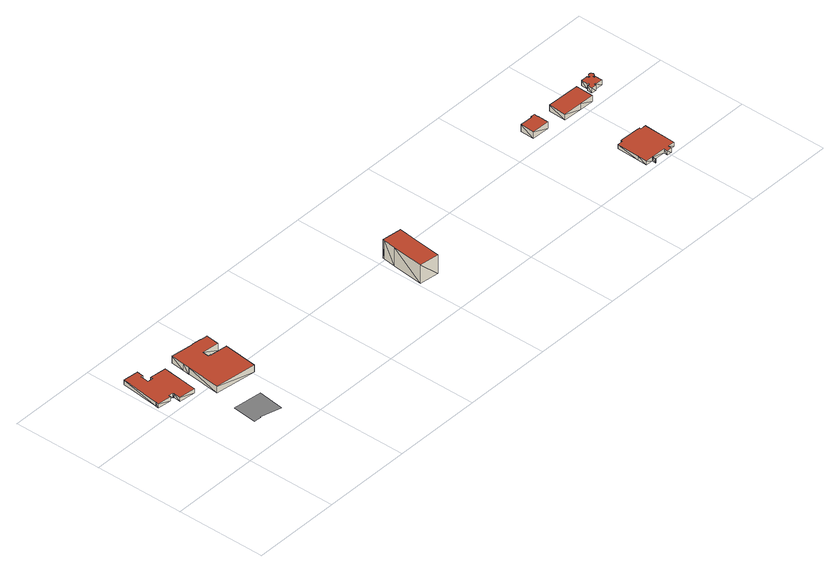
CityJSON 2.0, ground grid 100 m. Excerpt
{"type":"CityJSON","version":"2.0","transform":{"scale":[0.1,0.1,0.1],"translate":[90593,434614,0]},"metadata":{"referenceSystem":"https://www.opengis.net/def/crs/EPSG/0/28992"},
"CityObjects":{
"building1":{"type":"Building","attributes":{"+height_valid":1,"+groundHeight":3,"measuredHeight":8,"+function":"Industry","+org_car_parking_spaces":19,"+total_area":1554,"+min_car_parking_spaces":31},"geometry":[{"type":"MultiSurface","lod":"1.2","boundaries":[[[0,1,2,3,4,5,6,7,8,9,10,11,12,13,14,15,16,17,18]],[[19,20,21,22,23,24,25,26,27,28,29,30,31,32,33,34,35,36,37]],[[0,20,19]],[[0,1,20]],[[1,21,20]],[[1,2,21]],[[2,22,21]],[[2,3,22]],[[3,23,22]],[[3,4,23]],[[4,24,23]],[[4,5,24]],[[5,25,24]],[[5,6,25]],[[6,26,25]],[[6,7,26]],[[7,27,26]],[[7,8,27]],[[8,28,27]],[[8,9,28]],[[9,29,28]],[[9,10,29]],[[10,30,29]],[[10,11,30]],[[11,31,30]],[[11,12,31]],[[12,32,31]],[[12,13,32]],[[13,33,32]],[[13,14,33]],[[14,34,33]],[[14,15,34]],[[15,35,34]],[[15,16,35]],[[16,36,35]],[[16,17,36]],[[17,37,36]],[[17,18,37]],[[18,19,37]],[[18,0,19]]],"semantics":{"surfaces":[{"type":"GroundSurface"},{"type":"RoofSurface"},{"type":"WallSurface"}],"values":[0,1,2,2,2,2,2,2,2,2,2,2,2,2,2,2,2,2,2,2,2,2,2,2,2,2,2,2,2,2,2,2,2,2,2,2,2,2,2,2]}}]},
"building2":{"type":"Building","attributes":{"+height_valid":1,"+groundHeight":0,"measuredHeight":0,"+function":"Office","+org_car_parking_spaces":33,"+total_area":499,"+min_car_parking_spaces":0},"geometry":[{"type":"MultiSurface","lod":"1.2","boundaries":[[[38,39,40,41,42,43,44]]],"semantics":{"surfaces":[{"type":"GroundSurface"}],"values":[0]}}]},
"building3":{"type":"Building","attributes":{"+height_valid":1,"+groundHeight":3,"measuredHeight":11,"+function":"Industry","+org_car_parking_spaces":43,"+total_area":3863,"+min_car_parking_spaces":77},"geometry":[{"type":"MultiSurface","lod":"1.2","boundaries":[[[45,46,47,48,49,50,51,52,53,54,55,56,57,58,59,60,61,62,63]],[[64,65,66,67,68,69,70,71,72,73,74,75,76,77,78,79,80,81,82]],[[45,65,64]],[[45,46,65]],[[46,66,65]],[[46,47,66]],[[47,67,66]],[[47,48,67]],[[48,68,67]],[[48,49,68]],[[49,69,68]],[[49,50,69]],[[50,70,69]],[[50,51,70]],[[51,71,70]],[[51,52,71]],[[52,72,71]],[[52,53,72]],[[53,73,72]],[[53,54,73]],[[54,74,73]],[[54,55,74]],[[55,75,74]],[[55,56,75]],[[56,76,75]],[[56,57,76]],[[57,77,76]],[[57,58,77]],[[58,78,77]],[[58,59,78]],[[59,79,78]],[[59,60,79]],[[60,80,79]],[[60,61,80]],[[61,81,80]],[[61,62,81]],[[62,82,81]],[[62,63,82]],[[63,64,82]],[[63,45,64]]],"semantics":{"surfaces":[{"type":"GroundSurface"},{"type":"RoofSurface"},{"type":"WallSurface"}],"values":[0,1,2,2,2,2,2,2,2,2,2,2,2,2,2,2,2,2,2,2,2,2,2,2,2,2,2,2,2,2,2,2,2,2,2,2,2,2,2,2]}}]},
"building4":{"type":"Building","attributes":{"+height_valid":1,"+groundHeight":3,"measuredHeight":25,"+function":"Office","+org_car_parking_spaces":0,"+total_area":10911,"+min_car_parking_spaces":131},"geometry":[{"type":"MultiSurface","lod":"1.2","boundaries":[[[83,84,85,86,87,88,89,90]],[[91,92,93,94,95,96,97,98]],[[83,92,91]],[[83,84,92]],[[84,93,92]],[[84,85,93]],[[85,94,93]],[[85,86,94]],[[86,95,94]],[[86,87,95]],[[87,96,95]],[[87,88,96]],[[88,97,96]],[[88,89,97]],[[89,98,97]],[[89,90,98]],[[90,91,98]],[[90,83,91]]],"semantics":{"surfaces":[{"type":"GroundSurface"},{"type":"RoofSurface"},{"type":"WallSurface"}],"values":[0,1,2,2,2,2,2,2,2,2,2,2,2,2,2,2,2,2]}}]},
"building5":{"type":"Building","attributes":{"+height_valid":1,"+groundHeight":2,"measuredHeight":10,"+function":"Industry","+org_car_parking_spaces":21,"+total_area":508,"+min_car_parking_spaces":0},"geometry":[{"type":"MultiSurface","lod":"1.2","boundaries":[[[99,100,101,102,103,104,105,106]],[[107,108,109,110,111,112,113,114]],[[99,108,107]],[[99,100,108]],[[100,109,108]],[[100,101,109]],[[101,110,109]],[[101,102,110]],[[102,111,110]],[[102,103,111]],[[103,112,111]],[[103,104,112]],[[104,113,112]],[[104,105,113]],[[105,114,113]],[[105,106,114]],[[106,107,114]],[[106,99,107]]],"semantics":{"surfaces":[{"type":"GroundSurface"},{"type":"RoofSurface"},{"type":"WallSurface"}],"values":[0,1,2,2,2,2,2,2,2,2,2,2,2,2,2,2,2,2]}}]},
"building6":{"type":"Building","attributes":{"+height_valid":1,"+groundHeight":3,"measuredHeight":8,"+function":"Industry","+org_car_parking_spaces":21,"+total_area":1459,"+min_car_parking_spaces":29},"geometry":[{"type":"MultiSurface","lod":"1.2","boundaries":[[[115,116,117,118,119,120,121,122,123,124,125,126,127,128,129,130,131,132,133,134,135]],[[136,137,138,139,140,141,142,143,144,145,146,147,148,149,150,151,152,153,154,155,156]],[[115,137,136]],[[115,116,137]],[[116,138,137]],[[116,117,138]],[[117,139,138]],[[117,118,139]],[[118,140,139]],[[118,119,140]],[[119,141,140]],[[119,120,141]],[[120,142,141]],[[120,121,142]],[[121,143,142]],[[121,122,143]],[[122,144,143]],[[122,123,144]],[[123,145,144]],[[123,124,145]],[[124,146,145]],[[124,125,146]],[[125,147,146]],[[125,126,147]],[[126,148,147]],[[126,127,148]],[[127,149,148]],[[127,128,149]],[[128,150,149]],[[128,129,150]],[[129,151,150]],[[129,130,151]],[[130,152,151]],[[130,131,152]],[[131,153,152]],[[131,132,153]],[[132,154,153]],[[132,133,154]],[[133,155,154]],[[133,134,155]],[[134,156,155]],[[134,135,156]],[[135,136,156]],[[135,115,136]]],"semantics":{"surfaces":[{"type":"GroundSurface"},{"type":"RoofSurface"},{"type":"WallSurface"}],"values":[0,1,2,2,2,2,2,2,2,2,2,2,2,2,2,2,2,2,2,2,2,2,2,2,2,2,2,2,2,2,2,2,2,2,2,2,2,2,2,2,2,2,2,2]}}]},
"building7":{"type":"Building","attributes":{"+height_valid":1,"+groundHeight":3,"measuredHeight":10,"+function":"Industry","+org_car_parking_spaces":12,"+total_area":2363,"+min_car_parking_spaces":47},"geometry":[{"type":"MultiSurface","lod":"1.2","boundaries":[[[157,158,159,160,161]],[[162,163,164,165,166]],[[157,163,162]],[[157,158,163]],[[158,164,163]],[[158,159,164]],[[159,165,164]],[[159,160,165]],[[160,166,165]],[[160,161,166]],[[161,162,166]],[[161,157,162]]],"semantics":{"surfaces":[{"type":"GroundSurface"},{"type":"RoofSurface"},{"type":"WallSurface"}],"values":[0,1,2,2,2,2,2,2,2,2,2,2]}}]},
"building8":{"type":"Building","attributes":{"+height_valid":1,"+groundHeight":3,"measuredHeight":9,"+function":"Office","+org_car_parking_spaces":12,"+total_area":295,"+min_car_parking_spaces":0},"geometry":[{"type":"MultiSurface","lod":"1.2","boundaries":[[[167,168,169,170,171,172,173,174,175,176,177,178,179,180,181,182,183,184,185,186,187,188,189,190,191,192,193,194,195,196,197,198,199,200,201,202,203,204,205,206,207,208,209,210,211,212,213,214,215,216,217,218]],[[219,220,221,222,223,224,225,226,227,228,229,230,231,232,233,234,235,236,237,238,239,240,241,242,243,244,245,246,247,248,249,250,251,252,253,254,255,256,257,258,259,260,261,262,263,264,265,266,267,268,269,270]],[[167,220,219]],[[167,168,220]],[[168,221,220]],[[168,169,221]],[[169,222,221]],[[169,170,222]],[[170,223,222]],[[170,171,223]],[[171,224,223]],[[171,172,224]],[[172,225,224]],[[172,173,225]],[[173,226,225]],[[173,174,226]],[[174,227,226]],[[174,175,227]],[[175,228,227]],[[175,176,228]],[[176,229,228]],[[176,177,229]],[[177,230,229]],[[177,178,230]],[[178,231,230]],[[178,179,231]],[[179,232,231]],[[179,180,232]],[[180,233,232]],[[180,181,233]],[[181,234,233]],[[181,182,234]],[[182,235,234]],[[182,183,235]],[[183,236,235]],[[183,184,236]],[[184,237,236]],[[184,185,237]],[[185,238,237]],[[185,186,238]],[[186,239,238]],[[186,187,239]],[[187,240,239]],[[187,188,240]],[[188,241,240]],[[188,189,241]],[[189,242,241]],[[189,190,242]],[[190,243,242]],[[190,191,243]],[[191,244,243]],[[191,192,244]],[[192,245,244]],[[192,193,245]],[[193,246,245]],[[193,194,246]],[[194,247,246]],[[194,195,247]],[[195,248,247]],[[195,196,248]],[[196,249,248]],[[196,197,249]],[[197,250,249]],[[197,198,250]],[[198,251,250]],[[198,199,251]],[[199,252,251]],[[199,200,252]],[[200,253,252]],[[200,201,253]],[[201,254,253]],[[201,202,254]],[[202,255,254]],[[202,203,255]],[[203,256,255]],[[203,204,256]],[[204,257,256]],[[204,205,257]],[[205,258,257]],[[205,206,258]],[[206,259,258]],[[206,207,259]],[[207,260,259]],[[207,208,260]],[[208,261,260]],[[208,209,261]],[[209,262,261]],[[209,210,262]],[[210,263,262]],[[210,211,263]],[[211,264,263]],[[211,212,264]],[[212,265,264]],[[212,213,265]],[[213,266,265]],[[213,214,266]],[[214,267,266]],[[214,215,267]],[[215,268,267]],[[215,216,268]],[[216,269,268]],[[216,217,269]],[[217,270,269]],[[217,218,270]],[[218,219,270]],[[218,167,219]]],"semantics":{"surfaces":[{"type":"GroundSurface"},{"type":"RoofSurface"},{"type":"WallSurface"}],"values":[0,1,2,2,2,2,2,2,2,2,2,2,2,2,2,2,2,2,2,2,2,2,2,2,2,2,2,2,2,2,2,2,2,2,2,2,2,2,2,2,2,2,2,2,2,2,2,2,2,2,2,2,2,2,2,2,2,2,2,2,2,2,2,2,2,2,2,2,2,2,2,2,2,2,2,2,2,2,2,2,2,2,2,2,2,2,2,2,2,2,2,2,2,2,2,2,2,2,2,2,2,2,2,2,2,2]}}]}
},
"vertices":[
[444,1422,30],[399,1025,30],[216,1046,30],[225,1128,30],[214,1129,30],[214,1136,30],[166,1141,30],[163,1118,30],[9,1135,30],[12,1164,30],[17,1163,30],[68,1610,30],[240,1591,30],[230,1516,30],[209,1518,30],[199,1427,30],[259,1419,30],[263,1448,30],[444,1427,30],[444,1422,80],[399,1025,80],[216,1046,80],[225,1128,80],[214,1129,80],[214,1136,80],[166,1141,80],[163,1118,80],[9,1135,80],[12,1164,80],[17,1163,80],[68,1610,80],[240,1591,80],[230,1516,80],[209,1518,80],[199,1427,80],[259,1419,80],[263,1448,80],[444,1427,80],
[472,353,0],[503,625,0],[825,588,0],[791,301,0],[787,292,0],[555,360,0],[554,344,0],
[851,1215,30],[1045,1192,30],[1001,813,30],[533,868,30],[577,1250,30],[575,1250,30],[584,1324,30],[602,1477,30],[858,1447,30],[860,1452,30],[962,1440,30],[962,1435,30],[1040,1425,30],[1028,1325,30],[1026,1306,30],[1022,1274,30],[830,1296,30],[822,1224,30],[852,1221,30],[851,1215,110],[1045,1192,110],[1001,813,110],[533,868,110],[577,1250,110],[575,1250,110],[584,1324,110],[602,1477,110],[858,1447,110],[860,1452,110],[962,1440,110],[962,1435,110],[1040,1425,110],[1028,1325,110],[1026,1306,110],[1022,1274,110],[830,1296,110],[822,1224,110],[852,1221,110],
[3265,829,30],[3224,474,30],[3005,500,30],[3046,855,30],[3062,993,30],[3064,1011,30],[3283,986,30],[3280,968,30],[3265,829,250],[3224,474,250],[3005,500,250],[3046,855,250],[3062,993,250],[3064,1011,250],[3283,986,250],[3280,968,250],
[5335,1279,20],[5489,1275,20],[5489,1286,20],[5532,1285,20],[5530,1235,20],[5534,1235,20],[5530,1115,20],[5330,1121,20],[5335,1279,100],[5489,1275,100],[5489,1286,100],[5532,1285,100],[5530,1235,100],[5534,1235,100],[5530,1115,100],[5330,1121,100],
[5715,167,30],[5723,421,30],[5785,419,30],[5785,435,30],[5801,435,30],[5801,437,30],[6020,430,30],[6020,428,30],[6036,428,30],[6036,412,30],[6098,410,30],[6087,46,30],[6008,49,30],[6007,7,30],[5949,9,30],[5950,51,30],[5792,55,30],[5790,15,30],[5788,15,30],[5789,56,30],[5711,58,30],[5715,167,80],[5723,421,80],[5785,419,80],[5785,435,80],[5801,435,80],[5801,437,80],[6020,430,80],[6020,428,80],[6036,428,80],[6036,412,80],[6098,410,80],[6087,46,80],[6008,49,80],[6007,7,80],[5949,9,80],[5950,51,80],[5792,55,80],[5790,15,80],[5788,15,80],[5789,56,80],[5711,58,80],
[5728,1269,30],[6103,1257,30],[6097,1058,30],[5938,1062,30],[5721,1069,30],[5728,1269,100],[6103,1257,100],[6097,1058,100],[5938,1062,100],[5721,1069,100],
[6323,1245,30],[6322,1229,30],[6342,1229,30],[6339,1151,30],[6261,1154,30],[6261,1163,30],[6246,1163,30],[6245,1139,30],[6189,1141,30],[6191,1197,30],[6215,1196,30],[6216,1211,30],[6207,1211,30],[6210,1289,30],[6288,1287,30],[6287,1267,30],[6302,1267,30],[6302,1271,30],[6302,1275,30],[6302,1279,30],[6304,1283,30],[6305,1286,30],[6308,1290,30],[6310,1293,30],[6314,1295,30],[6317,1298,30],[6321,1299,30],[6325,1300,30],[6329,1301,30],[6333,1300,30],[6337,1300,30],[6341,1299,30],[6344,1297,30],[6348,1294,30],[6351,1292,30],[6353,1289,30],[6355,1285,30],[6357,1281,30],[6358,1277,30],[6358,1273,30],[6358,1269,30],[6358,1265,30],[6356,1261,30],[6354,1258,30],[6352,1254,30],[6349,1251,30],[6346,1249,30],[6342,1247,30],[6339,1245,30],[6335,1244,30],[6331,1244,30],[6327,1244,30],[6323,1245,90],[6322,1229,90],[6342,1229,90],[6339,1151,90],[6261,1154,90],[6261,1163,90],[6246,1163,90],[6245,1139,90],[6189,1141,90],[6191,1197,90],[6215,1196,90],[6216,1211,90],[6207,1211,90],[6210,1289,90],[6288,1287,90],[6287,1267,90],[6302,1267,90],[6302,1271,90],[6302,1275,90],[6302,1279,90],[6304,1283,90],[6305,1286,90],[6308,1290,90],[6310,1293,90],[6314,1295,90],[6317,1298,90],[6321,1299,90],[6325,1300,90],[6329,1301,90],[6333,1300,90],[6337,1300,90],[6341,1299,90],[6344,1297,90],[6348,1294,90],[6351,1292,90],[6353,1289,90],[6355,1285,90],[6357,1281,90],[6358,1277,90],[6358,1273,90],[6358,1269,90],[6358,1265,90],[6356,1261,90],[6354,1258,90],[6352,1254,90],[6349,1251,90],[6346,1249,90],[6342,1247,90],[6339,1245,90],[6335,1244,90],[6331,1244,90],[6327,1244,90]
]}
